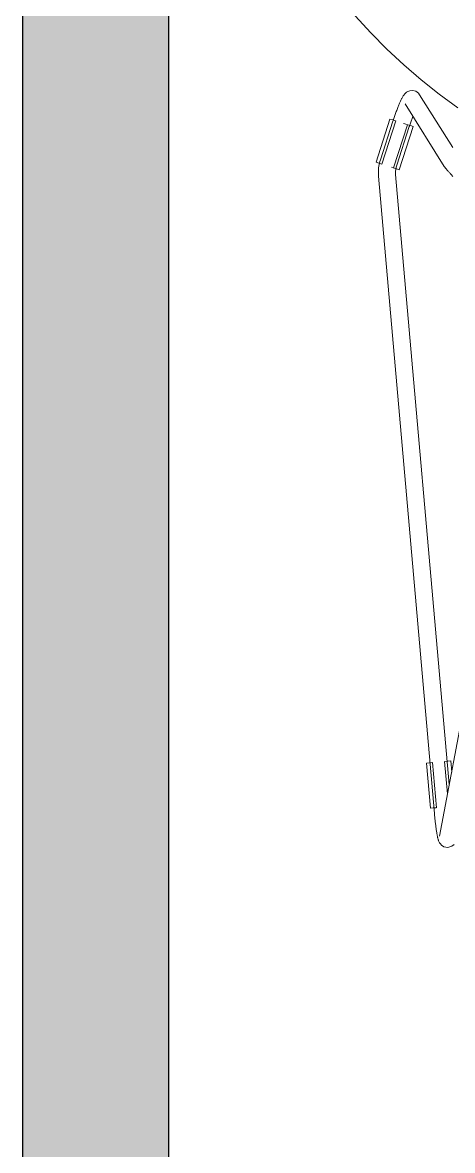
# Model space of a CAD drawing. Header units: millimetres. Extents: x 155927 to 326028, y -36033 to 97293.
# Drawn here: x 172899 to 173198, y 11252 to 12037 of the extents above; entities that cross this region are included whole.
import ezdxf

# ---------------------------------------------------------------- set-up
doc = ezdxf.new("R2010")
doc.units = ezdxf.units.MM
doc.header["$MEASUREMENT"] = 0
for name, color, linetype, lineweight in [('A-WALL-PATT', 7, 'CONTINUOUS', 9), ('I-FURN', 8, 'CONTINUOUS', 9), ('I-WALL', 7, 'CONTINUOUS', 9)]:
    doc.layers.add(name, color=color, linetype=linetype, lineweight=lineweight)

msp = doc.modelspace()

# ---------------------------------------------------------------- hatches: boundary and pattern name
at = {"layer": 'A-WALL-PATT'}
msp.add_hatch(color=256, dxfattribs=at).paths.add_polyline_path([(172971.01, 9369.61), (173000.83, 9369.61), (173000.83, 9398.58), (172971.01, 9398.58), (172971.01, 10198.58), (173000.83, 10198.58), (173000.83, 13505.61), (172898.83, 13505.61), (172898.83, 9369.61)], flags=0)

# ---------------------------------------------------------------- linework, layer by layer
at = {"layer": 'I-FURN'}
for p, q in [((173130.56, 12041.4), (173141.35, 12029.59)), ((173141.35, 12029.59), (173152.6, 12018.22)), ((173152.6, 12018.22), (173164.29, 12007.3)), ((173164.29, 12007.3), (173176.42, 11996.86)), ((173176.42, 11996.86), (173188.95, 11986.92)), ((173167.18, 11988.77), (173166.27, 11988.2)), ((173168.56, 11989.29), (173167.18, 11988.77)), ((173170.53, 11989.46), (173168.56, 11989.29)), ((173172.76, 11988.88), (173170.53, 11989.46)), ((173174.49, 11987.65), (173172.76, 11988.88)), ((173161.39, 11980.54), (173161.14, 11979.98)), ((173161.63, 11981.08), (173161.39, 11980.54)), ((173161.86, 11981.61), (173161.63, 11981.08)), ((173162.1, 11982.12), (173161.86, 11981.61)), ((173162.33, 11982.61), (173162.1, 11982.12)), ((173162.56, 11983.09), (173162.33, 11982.61)), ((173162.79, 11983.54), (173162.56, 11983.09)), ((173163.02, 11983.98), (173162.79, 11983.54)), ((173163.25, 11984.41), (173163.02, 11983.98)), ((173163.48, 11984.82), (173163.25, 11984.41)), ((173163.72, 11985.22), (173163.48, 11984.82)), ((173163.96, 11985.61), (173163.72, 11985.22)), ((173164.21, 11986), (173163.96, 11985.61)), ((173164.49, 11986.39), (173164.21, 11986)), ((173164.8, 11986.79), (173164.49, 11986.39)), ((173165.17, 11987.22), (173164.8, 11986.79)), ((173165.64, 11987.68), (173165.17, 11987.22)), ((173166.27, 11988.2), (173165.64, 11987.68)), ((173174.49, 11987.65), (173175.39, 11986.53)), ((173198.42, 11949.76), (173175.39, 11986.53)), ((173188.95, 11986.92), (173201.87, 11977.48)), ((173158.37, 11972.84), (173158.12, 11972.12)), ((173158.63, 11973.54), (173158.37, 11972.84)), ((173158.88, 11974.24), (173158.63, 11973.54)), ((173159.14, 11974.93), (173158.88, 11974.24)), ((173159.39, 11975.61), (173159.14, 11974.93)), ((173159.65, 11976.27), (173159.39, 11975.61)), ((173159.9, 11976.93), (173159.65, 11976.27)), ((173160.15, 11977.57), (173159.9, 11976.93)), ((173160.4, 11978.19), (173160.15, 11977.57)), ((173160.65, 11978.8), (173160.4, 11978.19)), ((173160.9, 11979.4), (173160.65, 11978.8)), ((173161.14, 11979.98), (173160.9, 11979.4)), ((173165.22, 11980.16), (173192.52, 11936.57)), ((173145.02, 11939.55), (173154.7, 11969.56)), ((173156.73, 11968.01), (173148.01, 11941.19)), ((173149.06, 11938.25), (173158.75, 11968.26)), ((173154.7, 11969.56), (173156.66, 11968.93)), ((173156.66, 11968.93), (173158.63, 11968.29)), ((173156.88, 11968.46), (173156.73, 11968.01)), ((173157.12, 11969.2), (173156.88, 11968.46)), ((173157.37, 11969.94), (173157.12, 11969.2)), ((173166.82, 11965.65), (173157.13, 11935.64)), ((173157.62, 11970.67), (173157.37, 11969.94)), ((173157.87, 11971.4), (173157.62, 11970.67)), ((173158.12, 11972.12), (173157.87, 11971.4)), ((173166.72, 11965.68), (173164.24, 11966.48)), ((173166.94, 11965.61), (173168.91, 11964.98)), ((173168.48, 11965.32), (173168.25, 11964.63)), ((173168.71, 11966.01), (173168.48, 11965.32)), ((173168.94, 11966.69), (173168.71, 11966.01)), ((173168.91, 11964.98), (173170.86, 11964.35)), ((173169.17, 11967.37), (173168.94, 11966.69)), ((173169.41, 11968.04), (173169.17, 11967.37)), ((173169.64, 11968.71), (173169.41, 11968.04)), ((173169.88, 11969.37), (173169.64, 11968.71)), ((173170.11, 11970.01), (173169.88, 11969.37)), ((173170.35, 11970.65), (173170.11, 11970.01)), ((173170.58, 11971.27), (173170.35, 11970.65)), ((173159.43, 11937.48), (173168.14, 11964.3)), ((173161.17, 11934.34), (173170.86, 11964.35)), ((173168.25, 11964.63), (173168.14, 11964.3)), ((173148.01, 11941.19), (173147.68, 11940.09)), ((173146.97, 11938.92), (173145.02, 11939.55)), ((173146.64, 11933.34), (173146.62, 11932.2)), ((173146.7, 11934.48), (173146.64, 11933.34)), ((173146.8, 11935.62), (173146.7, 11934.48)), ((173146.96, 11936.75), (173146.8, 11935.62)), ((173147.15, 11937.87), (173146.96, 11936.75)), ((173148.94, 11938.29), (173146.97, 11938.92)), ((173147.4, 11938.99), (173147.15, 11937.87)), ((173147.68, 11940.09), (173147.4, 11938.99)), ((173157.03, 11935.68), (173155.87, 11936.05)), ((173159.22, 11934.97), (173157.25, 11935.61)), ((173158.63, 11932.91), (173158.66, 11933.57)), ((173158.66, 11933.57), (173158.72, 11934.23)), ((173158.72, 11934.23), (173158.81, 11934.88)), ((173158.81, 11934.88), (173158.92, 11935.54)), ((173158.92, 11935.54), (173159.06, 11936.18)), ((173159.06, 11936.18), (173159.23, 11936.82)), ((173161.17, 11934.34), (173159.22, 11934.97)), ((173159.23, 11936.82), (173159.42, 11937.46)), ((173159.42, 11937.46), (173159.43, 11937.48)), ((173192.52, 11936.57), (173192.74, 11936.25)), ((173192.74, 11936.25), (173192.92, 11935.99)), ((173192.92, 11935.99), (173193.09, 11935.76)), ((173193.09, 11935.76), (173193.27, 11935.54)), ((173193.27, 11935.54), (173193.45, 11935.32)), ((173193.45, 11935.32), (173193.64, 11935.09)), ((173193.64, 11935.09), (173193.84, 11934.85)), ((173193.84, 11934.85), (173194.05, 11934.6)), ((173194.05, 11934.6), (173194.28, 11934.33)), ((173194.28, 11934.33), (173194.53, 11934.05)), ((173194.53, 11934.05), (173194.78, 11933.75)), ((173194.78, 11933.75), (173195.06, 11933.45)), ((173195.06, 11933.45), (173195.34, 11933.12)), ((173146.62, 11932.2), (173146.65, 11931.06)), ((173146.65, 11931.06), (173146.72, 11929.92)), ((173146.72, 11929.92), (173146.73, 11929.87)), ((173146.73, 11929.87), (173185.68, 11486.55)), ((173158.62, 11932.24), (173158.63, 11932.91)), ((173158.64, 11931.58), (173158.62, 11932.24)), ((173158.68, 11930.92), (173158.64, 11931.58)), ((173195.97, 11506.57), (173158.68, 11930.92)), ((173195.34, 11933.12), (173195.65, 11932.79)), ((173195.65, 11932.79), (173195.96, 11932.44)), ((173195.96, 11932.44), (173196.29, 11932.07)), ((173196.29, 11932.07), (173196.63, 11931.69)), ((173196.63, 11931.69), (173196.99, 11931.3)), ((173196.99, 11931.3), (173197.36, 11930.9)), ((173197.36, 11930.9), (173197.74, 11930.49)), ((173197.74, 11930.49), (173198.13, 11930.06)), ((173198.13, 11930.06), (173198.53, 11929.63)), ((173207.97, 11569.99), (173189.16, 11470.7)), ((173180.1, 11521.57), (173182.15, 11521.75)), ((173182.86, 11490.16), (173180.1, 11521.57)), ((173182.15, 11521.75), (173184.21, 11521.93)), ((173187.1, 11490.53), (173184.34, 11521.94)), ((173192.78, 11522.68), (173194.76, 11500.2)), ((173192.91, 11522.69), (173194.97, 11522.87)), ((173194.97, 11522.87), (173197.01, 11523.05)), ((173197.71, 11515.16), (173197.01, 11523.05)), ((173184.91, 11490.34), (173182.86, 11490.16)), ((173186.97, 11490.52), (173184.91, 11490.34)), ((173185.69, 11486.39), (173185.68, 11486.55)), ((173185.76, 11485.64), (173185.69, 11486.39)), ((173185.83, 11484.89), (173185.76, 11485.64)), ((173185.9, 11484.14), (173185.83, 11484.89)), ((173185.98, 11483.4), (173185.9, 11484.14)), ((173186.05, 11482.66), (173185.98, 11483.4)), ((173186.13, 11481.93), (173186.05, 11482.66)), ((173186.21, 11481.2), (173186.13, 11481.93)), ((173186.29, 11480.48), (173186.21, 11481.2)), ((173186.37, 11479.77), (173186.29, 11480.48)), ((173186.46, 11479.07), (173186.37, 11479.77)), ((173186.54, 11478.39), (173186.46, 11479.07)), ((173186.63, 11477.71), (173186.54, 11478.39)), ((173186.72, 11477.05), (173186.63, 11477.71)), ((173186.81, 11476.4), (173186.72, 11477.05)), ((173186.9, 11475.76), (173186.81, 11476.4)), ((173186.99, 11475.14), (173186.9, 11475.76)), ((173187.08, 11474.54), (173186.99, 11475.14)), ((173187.17, 11473.95), (173187.08, 11474.54)), ((173187.26, 11473.39), (173187.17, 11473.95)), ((173187.36, 11472.83), (173187.26, 11473.39)), ((173187.45, 11472.3), (173187.36, 11472.83)), ((173187.54, 11471.79), (173187.45, 11472.3)), ((173187.64, 11471.29), (173187.54, 11471.79)), ((173187.73, 11470.81), (173187.64, 11471.29)), ((173187.83, 11470.35), (173187.73, 11470.81)), ((173187.93, 11469.91), (173187.83, 11470.35)), ((173188.03, 11469.48), (173187.93, 11469.91)), ((173188.13, 11469.07), (173188.03, 11469.48)), ((173188.24, 11468.67), (173188.13, 11469.07)), ((173188.36, 11468.27), (173188.24, 11468.67)), ((173188.48, 11467.88), (173188.36, 11468.27)), ((173188.62, 11467.47), (173188.48, 11467.88)), ((173188.79, 11467.05), (173188.62, 11467.47)), ((173189.01, 11466.57), (173188.79, 11467.05)), ((173189.31, 11466.01), (173189.01, 11466.57)), ((173189.79, 11465.31), (173189.31, 11466.01)), ((173190.65, 11464.4), (173189.79, 11465.31)), ((173192.3, 11463.36), (173190.65, 11464.4)), ((173195.06, 11462.87), (173192.3, 11463.36)), ((173197.81, 11463.71), (173195.06, 11462.87)), ((173197.81, 11463.71), (173199.39, 11465.03))]:
    msp.add_line(p, q, dxfattribs=at)
at = {"layer": 'I-WALL', "lineweight": 30}
for p, q in [((172898.83, 13505.61), (172898.83, 9369.61)), ((173000.83, 10198.58), (173000.83, 13505.61))]:
    msp.add_line(p, q, dxfattribs=at)

doc.saveas('drawing.dxf')
